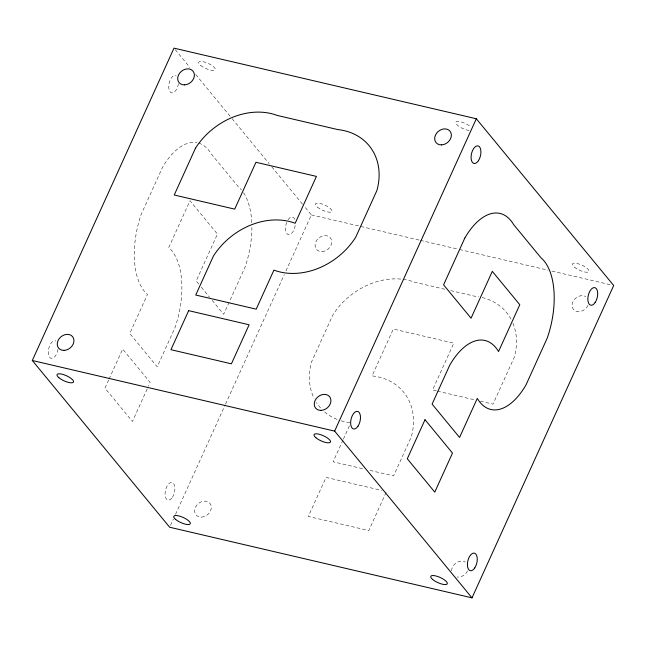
<?xml version="1.0" encoding="UTF-8"?>
<svg xmlns="http://www.w3.org/2000/svg" width="646" height="646" viewBox="0 0 646 646"><rect width="100%" height="100%" fill="white"/><g stroke="black" fill="none" stroke-linecap="round" stroke-linejoin="round"><path stroke-width="0.48" stroke-dasharray="3.23 2.42" d="M108.665 379.977L104.959 388.149L132.438 421.499L148.087 386.994M109.077 379.073L122.675 349.106L150.147 382.456L148.499 386.09M170.512 525.408L173.427 518.972M175.51 514.386L225.099 405.058M225.519 404.138L284.272 274.607M285.944 270.932L311.364 214.892L304.339 206.365M343.002 439.991L333.118 461.785L363.351 468.843M343.414 439.086L349.591 425.464M386.09 492.43L368.785 530.568L308.32 516.445L326.028 477.402L381.625 490.387M311.364 214.892L419.343 240.11M420.32 240.344L458.603 249.283M459.589 249.509L547.929 270.149M551.862 271.062L611.738 285.048M444.819 289.246L414.587 282.181A65.44 52.431 -39.5 0 0 332.868 314.909L311.614 361.768A65.44 52.431 -39.5 0 0 314.126 398.477M450.674 290.611L475.052 296.304A65.44 52.431 -39.5 0 1 478.654 296.805M436.446 390.919L432.545 390.014L453.799 343.155L393.333 329.032L372.08 375.891A65.44 52.431 -39.5 0 1 411.292 436.866L393.584 475.908L369.205 470.215M437.423 391.153L474.487 399.801M480.333 401.174L493.011 404.13L514.264 357.278A65.44 52.431 -39.5 0 0 512.948 323.194M175.268 49.694L189.964 67.531M195.714 74.516L231.494 117.943M232.132 118.719L269.196 163.704M271.748 166.805L303.693 205.589M198.75 284.046L196.198 280.945L217.452 234.086L189.972 200.736L168.719 247.596A65.44 33.398 -76.9 0 1 174.945 327.797L157.228 366.839L129.757 333.489L147.466 294.447A65.44 33.398 -76.9 0 1 141.248 214.238L162.501 167.387A65.44 33.398 -76.9 0 1 197.095 142.718M201.31 287.147L209.611 297.233M212.171 300.333L223.669 314.295L244.923 267.436A65.44 33.398 -76.9 0 0 251.883 227.416M469.23 130.452A9.028 2.818 24.4 0 1 457.538 125.34A9.028 2.818 24.4 0 1 458.676 121.48A9.028 2.818 24.4 0 1 470.369 126.592M288.035 219.769A9.028 4.611 -76.9 0 1 294.746 219.349M295.182 225.519A9.028 4.611 -76.9 0 1 287.898 234.433A9.028 4.611 -76.9 0 1 287.002 221.643M178.409 83.778A9.028 4.611 -76.9 0 1 171.909 92.911A9.028 4.611 -76.9 0 1 169.228 82.825A9.028 4.611 -76.9 0 1 176.196 75.453M57.978 349.276A9.028 4.611 -76.9 0 1 51.47 358.409A9.028 4.611 -76.9 0 1 48.789 348.323A9.028 4.611 -76.9 0 1 55.766 340.951M198.742 143.121A65.44 33.398 -76.9 0 1 211.226 153.885L238.705 187.235A65.44 33.398 -76.9 0 1 241.394 189.916M243.542 192.734A65.44 33.398 -76.9 0 1 251.779 222.644M587.957 305.405A9.028 7.235 -39.5 0 1 576.208 311.259A9.028 7.235 -39.5 0 1 573.567 300.543A9.028 7.235 -39.5 0 1 585.777 296.554M467.518 570.903A9.028 7.235 -39.5 0 1 457.093 577.072M451.619 570.838A9.028 7.235 -39.5 0 1 456.447 562.763A9.028 7.235 -39.5 0 1 465.338 562.052M349.922 422.637A65.44 52.431 -39.5 0 1 338.884 420.07M337.026 419.367A65.44 52.431 -39.5 0 1 323.872 411.284M320.505 407.917A65.44 52.431 -39.5 0 1 316.483 402.628M482.166 297.54A65.44 52.431 -39.5 0 1 511.317 319.722M200.559 65.319A9.028 2.818 24.4 0 0 214.738 70.139A9.028 2.818 24.4 0 0 205.606 62.371A9.028 2.818 24.4 0 0 200.559 65.319M317.323 207.059A9.028 2.818 24.4 0 0 331.511 211.88A9.028 2.818 24.4 0 0 322.378 204.112A9.028 2.818 24.4 0 0 317.323 207.059M574.31 267.081A9.028 2.818 24.4 0 0 588.498 271.901A9.028 2.818 24.4 0 0 579.357 264.133A9.028 2.818 24.4 0 0 574.31 267.081M172.401 497.355A9.028 4.611 -76.9 0 0 172.53 482.691A9.028 4.611 -76.9 0 0 165.061 493.883A9.028 4.611 -76.9 0 0 172.401 497.355M321.95 251.617A9.028 7.235 -39.5 0 0 331.261 239.343A9.028 7.235 -39.5 0 0 317.024 239.892A9.028 7.235 -39.5 0 0 321.95 251.617M201.512 517.115A9.028 7.235 -39.5 0 0 210.822 504.841A9.028 7.235 -39.5 0 0 196.594 505.39A9.028 7.235 -39.5 0 0 201.512 517.115"/><path stroke-width="0.97" d="M32.3 360.492L173.992 48.143L476.328 118.759L613.7 285.508L472.008 597.857L169.672 527.241L32.3 360.492L334.636 431.108L472.008 597.857M334.636 431.108L476.328 118.759M195.488 148.16L174.234 195.011L234.708 209.134L255.961 162.283L316.427 176.406L295.174 223.258A65.44 52.431 -39.5 0 0 213.455 255.986L195.738 295.036L256.212 309.159L273.92 270.109A65.44 52.431 -39.5 0 0 355.639 237.381L376.893 190.53A65.44 52.431 -39.5 0 0 337.68 129.555L277.215 115.432A65.44 52.431 -39.5 0 0 195.488 148.16M188.656 310.653L170.948 349.696L231.413 363.819L249.122 324.776L188.656 310.653M464.837 238.003L443.584 284.854L471.055 318.203L492.309 271.352L519.788 304.702L498.534 351.553A65.44 33.398 -76.9 0 0 449.802 365.055L432.093 404.105L459.564 437.455L477.281 398.404A65.44 33.398 -76.9 0 0 526.005 384.903L547.259 338.052A65.44 33.398 -76.9 0 0 541.041 257.851L513.562 224.501A65.44 33.398 -76.9 0 0 464.837 238.003M425.011 419.722L407.295 458.765L434.774 492.115L452.483 453.072L425.011 419.722M432.618 579.43A9.028 2.818 24.4 0 0 446.806 584.25A9.028 2.818 24.4 0 0 437.673 576.482A9.028 2.818 24.4 0 0 432.618 579.43M175.631 519.408A9.028 2.818 24.4 0 0 189.819 524.229A9.028 2.818 24.4 0 0 180.686 516.461A9.028 2.818 24.4 0 0 175.631 519.408M315.854 437.689A9.028 2.818 24.4 0 0 330.041 442.51A9.028 2.818 24.4 0 0 320.9 434.75A9.028 2.818 24.4 0 0 315.854 437.689M58.867 377.668A9.028 2.818 24.4 0 0 73.055 382.489A9.028 2.818 24.4 0 0 63.914 374.728A9.028 2.818 24.4 0 0 58.867 377.668M184.57 84.868A9.028 7.235 -39.5 0 0 193.889 72.594A9.028 7.235 -39.5 0 0 179.653 73.135A9.028 7.235 -39.5 0 0 184.57 84.868M441.557 144.89A9.028 7.235 -39.5 0 0 450.876 132.616A9.028 7.235 -39.5 0 0 436.639 133.157A9.028 7.235 -39.5 0 0 441.557 144.89M64.14 350.366A9.028 7.235 -39.5 0 0 73.45 338.092A9.028 7.235 -39.5 0 0 59.214 338.633A9.028 7.235 -39.5 0 0 64.14 350.366M321.127 410.388A9.028 7.235 -39.5 0 0 330.437 398.114A9.028 7.235 -39.5 0 0 316.201 398.655A9.028 7.235 -39.5 0 0 321.127 410.388M478.403 160.733A9.028 4.611 -76.9 0 0 478.533 146.069A9.028 4.611 -76.9 0 0 471.071 157.261A9.028 4.611 -76.9 0 0 478.403 160.733M595.168 302.473A9.028 4.611 -76.9 0 0 595.305 287.809A9.028 4.611 -76.9 0 0 587.836 299.001A9.028 4.611 -76.9 0 0 595.168 302.473M474.737 567.971A9.028 4.611 -76.9 0 0 474.867 553.307A9.028 4.611 -76.9 0 0 467.405 564.499A9.028 4.611 -76.9 0 0 474.737 567.971M357.965 426.231A9.028 4.611 -76.9 0 0 358.102 411.567A9.028 4.611 -76.9 0 0 350.633 422.759A9.028 4.611 -76.9 0 0 357.965 426.231"/></g></svg>
